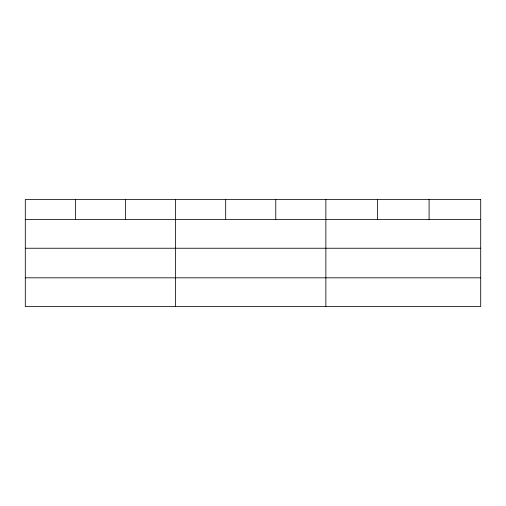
<?xml version="1.0" encoding="UTF-8"?>
<svg xmlns="http://www.w3.org/2000/svg" width="506" height="506" viewBox="0 0 506 506"><rect width="100%" height="100%" fill="white"/><g stroke="black" fill="none" stroke-linecap="round" stroke-linejoin="round"><path stroke-width="0.76" d="M25.3 219.541L480.7 219.541M25.3 248.244L480.7 248.244M25.3 277.819L480.7 277.819M429.088 199.484L429.088 219.541M377.476 199.484L377.476 219.541M325.864 199.484L325.864 306.516M275.77 199.484L275.77 219.541M225.676 199.484L225.676 219.541M175.582 199.484L175.582 306.516M125.488 199.484L125.488 219.541M75.394 199.484L75.394 219.541M480.7 199.484L25.3 199.484L25.3 306.516L480.7 306.516L480.7 199.484"/></g></svg>
